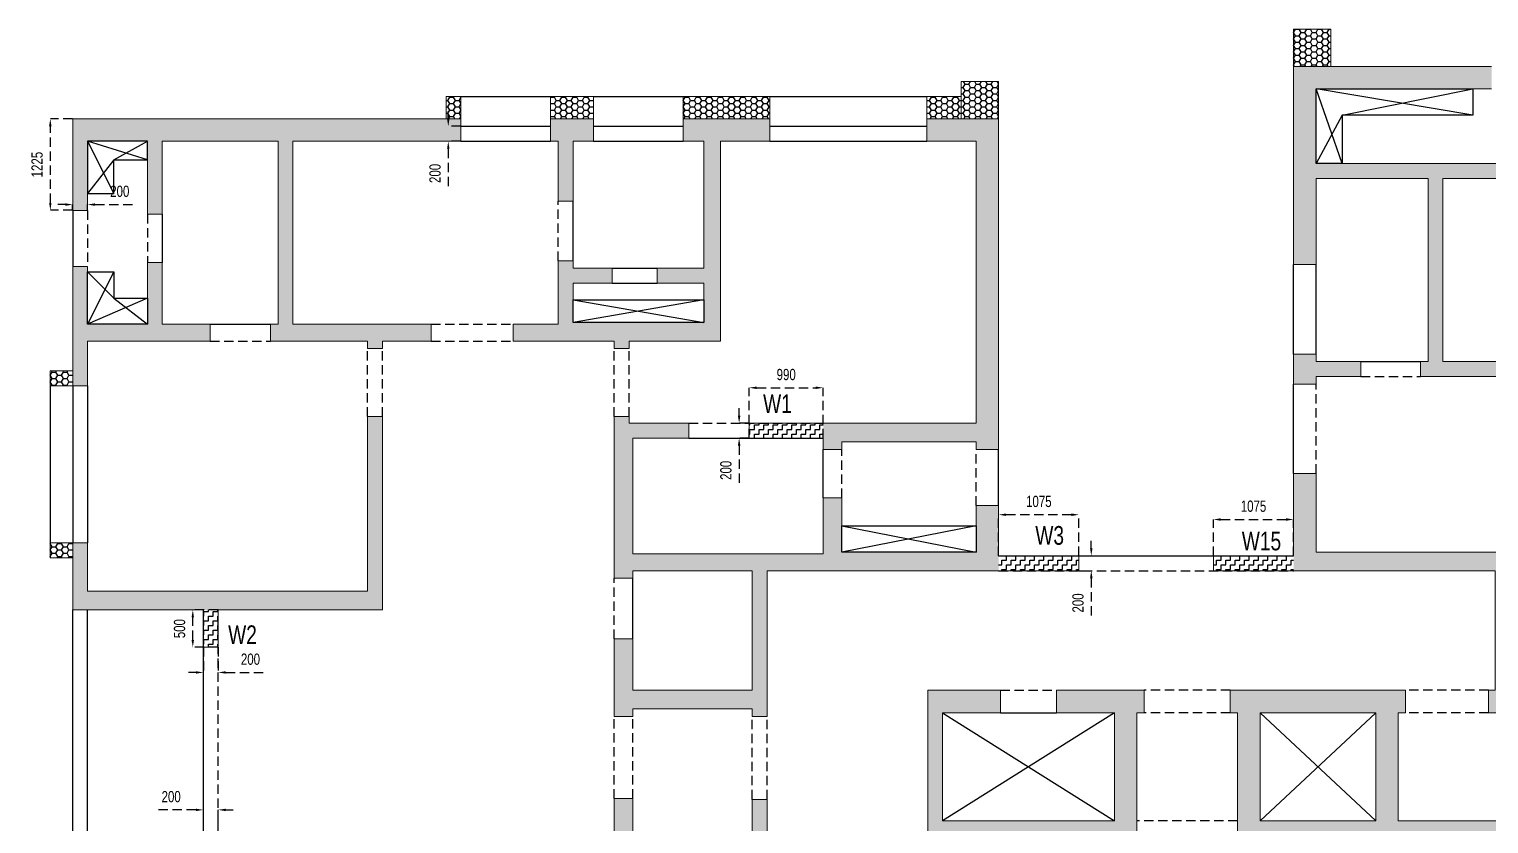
# Model space of a CAD drawing. Header units: millimetres. Extents: x 359 to 32107, y -1 to 49135.
# Drawn here: x 359 to 19905, y 38497 to 49135 of the extents above; entities that cross this region are included whole.
import ezdxf

# ---------------------------------------------------------------- set-up
doc = ezdxf.new("R2010")
doc.units = ezdxf.units.MM
doc.linetypes.add('HIDDEN', pattern=[0.375, 0.25, -0.125])
for name, color, linetype in [('S-BEAM', 4, 'HIDDEN'), ('S-BEAM 1', 6, 'Continuous'), ('S-CUTOUT', 25, 'Continuous'), ('S-WALL HATCH', 251, 'Continuous')]:
    doc.layers.add(name, color=color, linetype=linetype)
doc.layers.add("S-BEAM NO'S", color=2, linetype='Continuous', lineweight=20)
doc.layers.add('S-WALL', color=100, linetype='Continuous', lineweight=20)
doc.styles.add('SOBHA', font='swisscl.ttf')
doc.dimstyles.new('S-100-2', dxfattribs={"dimscale": 100, "dimtxt": 1.5, "dimasz": 1, "dimexe": 0, "dimexo": 0, "dimgap": 1, "dimtad": 1, "dimdec": 0, "dimzin": 0, "dimdsep": 46, "dimtxsty": 'SOBHA', "dimcen": 0.0895, "dimclrd": 8, "dimclre": 8, "dimclrt": 2, "dimadec": 0, "dimazin": 0, "dimtfac": 1, "dimtdec": 0, "dimtofl": 0, "dimtmove": 0, "dimatfit": 3, "dimfxl": 0.18, "dimtolj": 1, "dimtzin": 0, "dimlwd": -1, "dimlwe": -1, "dimarcsym": 1})
pattern_1 = [(0, (-407991.865, 279275.18), (62.5, 62.5), [62.5, -62.5]), (90, (-407929.365, 279275.18), (-62.5, 62.5), [62.5, -62.5])]
pattern_2 = [(0, (19416.07, 12934.81), (75, 43.30127), [50, -100]), (120, (19416.07, 12934.81), (-75, 43.30127), [50, -100]), (60, (19416.07, 12934.81), (2e-14, 86.60254), [-100, 50])]

# ---------------------------------------------------------------- blocks, each defined once
blk = doc.blocks.new('*D152')
at = {"layer": 'Defpoints', "color": 0, "linetype": 'Continuous', "ltscale": 500, "transparency": 16777216}
for p in [(6141, 47835), (5971, 47635), (6141, 47635)]:
    blk.add_point(p, dxfattribs=at)
at = {"layer": 'S-BEAM', "color": 8, "ltscale": 500, "transparency": 16777216}
for p, q in [((5971, 47935), (5971, 48035)), ((6141, 47835), (5971, 47835)), ((6141, 47635), (5971, 47635)), ((5971, 47535), (5971, 46973))]:
    blk.add_line(p, q, dxfattribs=at)
at = {"layer": 'S-BEAM', "color": 8, "linetype": 'Continuous', "ltscale": 500, "transparency": 16777216}
for points in [[(5954, 47935), (5987, 47935), (5971, 47835)], [(5954, 47535), (5987, 47535), (5971, 47635)]]:
    blk.add_solid(points, dxfattribs=at)
at = {"layer": 'S-BEAM', "color": 2, "linetype": 'Continuous', "ltscale": 500, "transparency": 16777216, "insert": (5794, 47204), "char_height": 150, "attachment_point": 5, "rotation": 90, "style": 'SOBHA'}
blk.add_mtext('\\A1;200', dxfattribs=at)
blk = doc.blocks.new('*D153')
at = {"layer": 'Defpoints', "color": 0, "linetype": 'Continuous', "ltscale": 500, "transparency": 16777216}
for p in [(642, 47935), (941, 47935), (941, 46710)]:
    blk.add_point(p, dxfattribs=at)
at = {"layer": 'S-BEAM', "color": 8, "ltscale": 500, "transparency": 16777216}
for p, q in [((941, 47935), (642, 47935)), ((642, 46810), (642, 47835)), ((941, 46710), (642, 46710))]:
    blk.add_line(p, q, dxfattribs=at)
at = {"layer": 'S-BEAM', "color": 8, "linetype": 'Continuous', "ltscale": 500, "transparency": 16777216}
for points in [[(625, 47835), (658, 47835), (642, 47935)], [(625, 46810), (658, 46810), (642, 46710)]]:
    blk.add_solid(points, dxfattribs=at)
at = {"layer": 'S-BEAM', "color": 2, "linetype": 'Continuous', "ltscale": 500, "transparency": 16777216, "insert": (465, 47322), "char_height": 150, "attachment_point": 5, "rotation": 90, "style": 'SOBHA'}
blk.add_mtext('\\A1;1225', dxfattribs=at)
blk = doc.blocks.new('*D154')
at = {"layer": 'Defpoints', "color": 0, "linetype": 'Continuous', "ltscale": 500, "transparency": 16777216}
for p in [(1141, 46787), (941, 46710), (1141, 46710)]:
    blk.add_point(p, dxfattribs=at)
at = {"layer": 'S-BEAM', "color": 8, "ltscale": 500, "transparency": 16777216}
for p, q in [((841, 46787), (741, 46787)), ((941, 46710), (941, 46787)), ((1141, 46710), (1141, 46787)), ((1241, 46787), (1803, 46787))]:
    blk.add_line(p, q, dxfattribs=at)
at = {"layer": 'S-BEAM', "color": 8, "linetype": 'Continuous', "ltscale": 500, "transparency": 16777216}
for points in [[(841, 46804), (841, 46770), (941, 46787)], [(1241, 46804), (1241, 46770), (1141, 46787)]]:
    blk.add_solid(points, dxfattribs=at)
at = {"layer": 'S-BEAM', "color": 2, "linetype": 'Continuous', "ltscale": 500, "transparency": 16777216, "insert": (1572, 46964), "char_height": 150, "attachment_point": 5, "style": 'SOBHA'}
blk.add_mtext('\\A1;200', dxfattribs=at)
blk = doc.blocks.new('*D157')
at = {"layer": 'Defpoints', "color": 0, "linetype": 'Continuous', "ltscale": 500, "transparency": 16777216}
for p in [(10001, 43860), (9866, 43660), (10001, 43660)]:
    blk.add_point(p, dxfattribs=at)
at = {"layer": 'S-BEAM', "color": 8, "ltscale": 500, "transparency": 16777216}
for p, q in [((9866, 43960), (9866, 44060)), ((10001, 43860), (9866, 43860)), ((10001, 43660), (9866, 43660)), ((9866, 43560), (9866, 42998))]:
    blk.add_line(p, q, dxfattribs=at)
at = {"layer": 'S-BEAM', "color": 8, "linetype": 'Continuous', "ltscale": 500, "transparency": 16777216}
for points in [[(9849, 43960), (9882, 43960), (9866, 43860)], [(9849, 43560), (9882, 43560), (9866, 43660)]]:
    blk.add_solid(points, dxfattribs=at)
at = {"layer": 'S-BEAM', "color": 2, "linetype": 'Continuous', "ltscale": 500, "transparency": 16777216, "insert": (9689, 43229), "char_height": 150, "attachment_point": 5, "rotation": 90, "style": 'SOBHA'}
blk.add_mtext('\\A1;200', dxfattribs=at)
blk = doc.blocks.new('*D158')
at = {"layer": 'Defpoints', "color": 0, "linetype": 'Continuous', "ltscale": 500, "transparency": 16777216}
for p in [(10991, 44335), (10001, 43660), (10991, 43660)]:
    blk.add_point(p, dxfattribs=at)
at = {"layer": 'S-BEAM', "color": 8, "ltscale": 500, "transparency": 16777216}
for p, q in [((10001, 43660), (10001, 44335)), ((10101, 44335), (10891, 44335)), ((10991, 43660), (10991, 44335))]:
    blk.add_line(p, q, dxfattribs=at)
at = {"layer": 'S-BEAM', "color": 8, "linetype": 'Continuous', "ltscale": 500, "transparency": 16777216}
for points in [[(10101, 44351), (10101, 44318), (10001, 44335)], [(10891, 44351), (10891, 44318), (10991, 44335)]]:
    blk.add_solid(points, dxfattribs=at)
at = {"layer": 'S-BEAM', "color": 2, "linetype": 'Continuous', "ltscale": 500, "transparency": 16777216, "insert": (10496, 44511), "char_height": 150, "attachment_point": 5, "style": 'SOBHA'}
blk.add_mtext('\\A1;990', dxfattribs=at)
blk = doc.blocks.new('*D160')
at = {"layer": 'Defpoints', "color": 0, "linetype": 'Continuous', "ltscale": 500, "transparency": 16777216}
for p in [(2691, 38684), (2691, 38460), (2891, 38460)]:
    blk.add_point(p, dxfattribs=at)
at = {"layer": 'S-BEAM', "color": 8, "ltscale": 500, "transparency": 16777216}
for p, q in [((2591, 38684), (2029, 38684)), ((2691, 38460), (2691, 38684)), ((2891, 38460), (2891, 38684)), ((2991, 38684), (3091, 38684))]:
    blk.add_line(p, q, dxfattribs=at)
at = {"layer": 'S-BEAM', "color": 8, "linetype": 'Continuous', "ltscale": 500, "transparency": 16777216}
for points in [[(2591, 38700), (2591, 38667), (2691, 38684)], [(2991, 38700), (2991, 38667), (2891, 38684)]]:
    blk.add_solid(points, dxfattribs=at)
at = {"layer": 'S-BEAM', "color": 2, "linetype": 'Continuous', "ltscale": 500, "transparency": 16777216, "insert": (2260, 38860), "char_height": 150, "attachment_point": 5, "style": 'SOBHA'}
blk.add_mtext('\\A1;200', dxfattribs=at)
blk = doc.blocks.new('*D161')
at = {"layer": 'Defpoints', "color": 0, "linetype": 'Continuous', "ltscale": 500, "transparency": 16777216}
for p in [(2550, 41360), (2891, 41360), (2891, 40860)]:
    blk.add_point(p, dxfattribs=at)
at = {"layer": 'S-BEAM', "color": 8, "ltscale": 500, "transparency": 16777216}
for p, q in [((2891, 41360), (2550, 41360)), ((2550, 40960), (2550, 41260)), ((2891, 40860), (2550, 40860))]:
    blk.add_line(p, q, dxfattribs=at)
at = {"layer": 'S-BEAM', "color": 8, "linetype": 'Continuous', "ltscale": 500, "transparency": 16777216}
for points in [[(2533, 41260), (2566, 41260), (2550, 41360)], [(2533, 40960), (2566, 40960), (2550, 40860)]]:
    blk.add_solid(points, dxfattribs=at)
at = {"layer": 'S-BEAM', "color": 2, "linetype": 'Continuous', "ltscale": 500, "transparency": 16777216, "insert": (2373, 41110), "char_height": 150, "attachment_point": 5, "rotation": 90, "style": 'SOBHA'}
blk.add_mtext('\\A1;500', dxfattribs=at)
blk = doc.blocks.new('*D162')
at = {"layer": 'Defpoints', "color": 0, "linetype": 'Continuous', "ltscale": 500, "transparency": 16777216}
for p in [(2691, 40860), (2891, 40860), (2891, 40524)]:
    blk.add_point(p, dxfattribs=at)
at = {"layer": 'S-BEAM', "color": 8, "ltscale": 500, "transparency": 16777216}
for p, q in [((2691, 40860), (2691, 40524)), ((2891, 40860), (2891, 40524)), ((2591, 40524), (2491, 40524)), ((2991, 40524), (3553, 40524))]:
    blk.add_line(p, q, dxfattribs=at)
at = {"layer": 'S-BEAM', "color": 8, "linetype": 'Continuous', "ltscale": 500, "transparency": 16777216}
for points in [[(2591, 40540), (2591, 40507), (2691, 40524)], [(2991, 40540), (2991, 40507), (2891, 40524)]]:
    blk.add_solid(points, dxfattribs=at)
at = {"layer": 'S-BEAM', "color": 2, "linetype": 'Continuous', "ltscale": 500, "transparency": 16777216, "insert": (3322, 40700), "char_height": 150, "attachment_point": 5, "style": 'SOBHA'}
blk.add_mtext('\\A1;200', dxfattribs=at)
blk = doc.blocks.new('*D163')
at = {"layer": 'Defpoints', "color": 0, "linetype": 'Continuous', "ltscale": 500, "transparency": 16777216}
for p in [(14416, 42085), (14416, 41885), (14581, 41885)]:
    blk.add_point(p, dxfattribs=at)
at = {"layer": 'S-BEAM', "color": 8, "ltscale": 500, "transparency": 16777216}
for p, q in [((14581, 42185), (14581, 42285)), ((14416, 42085), (14581, 42085)), ((14416, 41885), (14581, 41885)), ((14581, 41785), (14581, 41223))]:
    blk.add_line(p, q, dxfattribs=at)
at = {"layer": 'S-BEAM', "color": 8, "linetype": 'Continuous', "ltscale": 500, "transparency": 16777216}
for points in [[(14565, 42185), (14598, 42185), (14581, 42085)], [(14565, 41785), (14598, 41785), (14581, 41885)]]:
    blk.add_solid(points, dxfattribs=at)
at = {"layer": 'S-BEAM', "color": 2, "linetype": 'Continuous', "ltscale": 500, "transparency": 16777216, "insert": (14404, 41454), "char_height": 150, "attachment_point": 5, "rotation": 90, "style": 'SOBHA'}
blk.add_mtext('\\A1;200', dxfattribs=at)
blk = doc.blocks.new('*D164')
at = {"layer": 'Defpoints', "color": 0, "linetype": 'Continuous', "ltscale": 500, "transparency": 16777216}
for p in [(13341, 42635), (13341, 42085), (14416, 42085)]:
    blk.add_point(p, dxfattribs=at)
at = {"layer": 'S-BEAM', "color": 8, "ltscale": 500, "transparency": 16777216}
for p, q in [((13341, 42085), (13341, 42635)), ((14316, 42635), (13441, 42635)), ((14416, 42085), (14416, 42635))]:
    blk.add_line(p, q, dxfattribs=at)
at = {"layer": 'S-BEAM', "color": 8, "linetype": 'Continuous', "ltscale": 500, "transparency": 16777216}
for points in [[(13441, 42652), (13441, 42618), (13341, 42635)], [(14316, 42652), (14316, 42618), (14416, 42635)]]:
    blk.add_solid(points, dxfattribs=at)
at = {"layer": 'S-BEAM', "color": 2, "linetype": 'Continuous', "ltscale": 500, "transparency": 16777216, "insert": (13879, 42812), "char_height": 150, "attachment_point": 5, "rotation": 360, "style": 'SOBHA'}
blk.add_mtext('\\A1;1075', dxfattribs=at)
blk = doc.blocks.new('*D165')
at = {"layer": 'Defpoints', "color": 0, "linetype": 'Continuous', "ltscale": 500, "transparency": 16777216}
for p in [(17291, 42571), (16216, 42085), (17291, 42085)]:
    blk.add_point(p, dxfattribs=at)
at = {"layer": 'S-BEAM', "color": 8, "ltscale": 500, "transparency": 16777216}
for p, q in [((16216, 42085), (16216, 42571)), ((16316, 42571), (17191, 42571)), ((17291, 42085), (17291, 42571))]:
    blk.add_line(p, q, dxfattribs=at)
at = {"layer": 'S-BEAM', "color": 8, "linetype": 'Continuous', "ltscale": 500, "transparency": 16777216}
for points in [[(16316, 42588), (16316, 42554), (16216, 42571)], [(17191, 42588), (17191, 42554), (17291, 42571)]]:
    blk.add_solid(points, dxfattribs=at)
at = {"layer": 'S-BEAM', "color": 2, "linetype": 'Continuous', "ltscale": 500, "transparency": 16777216, "insert": (16754, 42748), "char_height": 150, "attachment_point": 5, "style": 'SOBHA'}
blk.add_mtext('\\A1;1075', dxfattribs=at)

msp = doc.modelspace()

# ---------------------------------------------------------------- hatches: boundary and pattern name
at = {"layer": 'S-WALL HATCH', "linetype": 'Continuous', "ltscale": 500, "transparency": 33554687}
h = msp.add_hatch(dxfattribs=at)
h.set_pattern_fill('HONEY', color=25, scale=400)
h.set_pattern_definition([(0, (-1190978.006, 205150.47), (75, 43.3012702), [50, -100]), (120, (-1190978.006, 205150.47), (-75, 43.3012702), [50, -100]), (60, (-1190978.006, 205150.47), (2e-14, 86.6025404), [-100, 50])])
h.paths.add_polyline_path([(9341.1, 13234.8), (8841.1, 13234.8), (8841.1, 12734.8), (9341.1, 12734.8)])
h.paths.add_polyline_path([(941.1, 18034.8), (641.1, 18034.8), (641.1, 17834.8), (941.1, 17834.8)])
h.paths.add_polyline_path([(941.1, 20334.8), (641.1, 20334.8), (641.1, 20134.8), (941.1, 20134.8)])
h.paths.add_polyline_path([(27325.7, 436.6), (30571.3, 436.6), (30571.3, 832), (27325.7, 832)], flags=9)
h.paths.add_polyline_path([(20188.7, 11940.5), (20573.7, 11940.5), (20573.7, 12661.3), (20188.7, 12661.3)], flags=9)
h.paths.add_polyline_path([(20188.7, 13772.1), (20573.7, 13772.1), (20573.7, 14492.9), (20188.7, 14492.9)], flags=9)
h.paths.add_polyline_path([(13695.5, 29736.7), (13695.5, 31297), (13168.3, 31297), (13168.3, 29736.7)], flags=9)
h.paths.add_polyline_path([(886.1, 39002.6), (886.1, 40562.9), (358.9, 40562.9), (358.9, 39002.6)], flags=9)
h.paths.add_polyline_path([(886.1, 34827.6), (886.1, 36387.9), (358.9, 36387.9), (358.9, 34827.6)], flags=9)
h.paths.add_polyline_path([(886.1, 23852.6), (886.1, 25412.9), (358.9, 25412.9), (358.9, 23852.6)], flags=9)
h.paths.add_polyline_path([(886.1, 14252.6), (886.1, 15812.9), (358.9, 15812.9), (358.9, 14252.6)], flags=9)
h.paths.add_polyline_path([(12228.6, 12581.4), (13788.9, 12581.4), (13788.9, 13108.6), (12228.6, 13108.6)], flags=9)
h.paths.add_polyline_path([(29200.6, 20840.4), (29200.6, 22400.7), (28673.4, 22400.7), (28673.4, 20840.4)], flags=9)
h.paths.add_polyline_path([(25231.7, 30259.1), (25231.7, 31819.4), (24704.5, 31819.4), (24704.5, 30259.1)], flags=9)
h.paths.add_polyline_path([(29099.6, 38528.6), (29099.6, 40088.9), (28572.4, 40088.9), (28572.4, 38528.6)], flags=9)
h.paths.add_polyline_path([(8025.7, 33291.9), (9585.9, 33291.9), (9585.9, 33819.1), (8025.7, 33819.1)], flags=9)
h.paths.add_polyline_path([(19612, 48577.7), (21172.3, 48577.7), (21172.3, 49104.9), (19612, 49104.9)], flags=9)
h.paths.add_polyline_path([(29108.1, 41229.6), (29108.1, 42789.9), (28580.9, 42789.9), (28580.9, 41229.6)], flags=9)
h.paths.add_polyline_path([(29108.1, 32418.1), (29108.1, 33978.4), (28580.9, 33978.4), (28580.9, 32418.1)], flags=9)
h.paths.add_polyline_path([(23322, 12711.2), (24882.3, 12711.2), (24882.3, 13238.4), (23322, 13238.4)], flags=9)
h.paths.add_polyline_path([(16246.5, 12711.2), (17806.8, 12711.2), (17806.8, 13238.4), (16246.5, 13238.4)], flags=9)
h.paths.add_polyline_path([(6261.9, 12711.2), (7822.2, 12711.2), (7822.2, 13238.4), (6261.9, 13238.4)], flags=9)
h.paths.add_polyline_path([(932, 20914.9), (932, 22475.2), (404.8, 22475.2), (404.8, 20914.9)], flags=9)
h.paths.add_polyline_path([(991.3, 45690.5), (991.3, 47250.8), (464.1, 47250.8), (464.1, 45690.5)], flags=9)
h.paths.add_polyline_path([(12388, 31954.2), (12388, 33514.5), (11860.8, 33514.5), (11860.8, 31954.2)], flags=9)
h.paths.add_polyline_path([(12309, 34254.6), (12309, 35814.9), (11781.8, 35814.9), (11781.8, 34254.6)], flags=9)
h.paths.add_polyline_path([(12309, 36554.6), (12309, 38114.9), (11781.8, 38114.9), (11781.8, 36554.6)], flags=9)
h.paths.add_polyline_path([(8159.3, 23739.1), (8159.3, 25299.3), (7632.1, 25299.3), (7632.1, 23739.1)], flags=9)
h.paths.add_polyline_path([(8943.8, 19074.2), (8943.8, 20634.5), (8416.6, 20634.5), (8416.6, 19074.2)], flags=9)
h.paths.add_polyline_path([(14733.3, 19766.2), (14733.3, 21326.4), (14206.1, 21326.4), (14206.1, 19766.2)], flags=9)
h.paths.add_polyline_path([(20591.1, 19365.3), (22151.4, 19365.3), (22151.4, 19892.5), (20591.1, 19892.5)], flags=9)
h.paths.add_polyline_path([(18754.4, 19365.3), (20314.7, 19365.3), (20314.7, 19892.5), (18754.4, 19892.5)], flags=9)
h.paths.add_polyline_path([(21661.9, 38556.9), (21661.9, 40117.2), (21134.7, 40117.2), (21134.7, 38556.9)], flags=9)
h.paths.add_polyline_path([(20915.2, 42468), (20915.2, 44028.3), (20388, 44028.3), (20388, 42468)], flags=9)
h.paths.add_polyline_path([(24577.5, 44944.9), (26137.8, 44944.9), (26137.8, 45472.1), (24577.5, 45472.1)], flags=9)
h.paths.add_polyline_path([(8215.2, 38543), (8215.2, 40103.3), (7688, 40103.3), (7688, 38543)], flags=9)
h.paths.add_polyline_path([(5441.6, 45144.9), (7001.9, 45144.9), (7001.9, 45672.1), (5441.6, 45672.1)], flags=9)
h.paths.add_polyline_path([(5580.6, 23281.6), (6671.6, 23281.6), (6671.6, 23808.8), (5580.6, 23808.8)], flags=9)
h.paths.add_polyline_path([(19970.5, 21586.1), (21061.4, 21586.1), (21061.4, 22113.3), (19970.5, 22113.3)], flags=9)
h.paths.add_polyline_path([(20253.5, 31643), (21344.4, 31643), (21344.4, 32170.2), (20253.5, 32170.2)], flags=9)
h.paths.add_polyline_path([(22580, 39741.7), (23670.9, 39741.7), (23670.9, 40268.9), (22580, 40268.9)], flags=9)
h.paths.add_polyline_path([(5687.8, 40466.1), (6778.7, 40466.1), (6778.7, 40993.3), (5687.8, 40993.3)], flags=9)
h.paths.add_polyline_path([(10804.9, 32346.8), (11895.8, 32346.8), (11895.8, 32874), (10804.9, 32874)], flags=9)
h.paths.add_polyline_path([(14639.2, 40869.7), (15730.2, 40869.7), (15730.2, 41396.9), (14639.2, 41396.9)], flags=9)
h.paths.add_polyline_path([(29297.3, 38933.8), (29682.3, 38933.8), (29682.3, 39654.6), (29297.3, 39654.6)], flags=9)
h.paths.add_polyline_path([(25602, 38933.8), (25987, 38933.8), (25987, 39654.6), (25602, 39654.6)], flags=9)
h.paths.add_polyline_path([(10959.4, 22665.3), (12519.7, 22665.3), (12519.7, 23192.5), (10959.4, 23192.5)], flags=9)
h.paths.add_polyline_path([(10742.6, 23048.9), (10742.6, 24609.2), (10215.4, 24609.2), (10215.4, 23048.9)], flags=9)
h.paths.add_polyline_path([(10742.6, 38607.1), (10742.6, 40167.4), (10215.4, 40167.4), (10215.4, 38607.1)], flags=9)
h.paths.add_polyline_path([(18496.6, 40244.6), (20056.9, 40244.6), (20056.9, 40771.8), (18496.6, 40771.8)], flags=9)
h.paths.add_polyline_path([(11003.9, 8463.6), (18384.3, 8463.6), (18384.3, 10678.1), (11003.9, 10678.1)], flags=9)
h.paths.add_polyline_path([(27271.4, 1731.3), (32106.7, 1731.3), (32106.7, 2165.7), (27271.4, 2165.7)], flags=9)
h.paths.add_polyline_path([(24367.1, 4117.1), (25768, 4117.1), (25768, 4513.2), (24367.1, 4513.2)], flags=9)
h.paths.add_polyline_path([(27210, 3079), (31215.1, 3079), (31215.1, 3474.3), (27210, 3474.3)], flags=9)
h.paths.add_polyline_path([(24263.1, 4985.5), (29712.1, 4985.5), (29712.1, 6373), (24263.1, 6373)], flags=9)
h.paths.add_polyline_path([(24275.6, 6406.6), (25471.1, 6406.6), (25471.1, 6794.6), (24275.6, 6794.6)], flags=9)
h.paths.add_polyline_path([(10907.4, 10653.3), (12633.5, 10653.3), (12633.5, 11180.5), (10907.4, 11180.5)], flags=9)
h.paths.add_polyline_path([(10866.2, 11030.2), (20118.4, 11030.2), (20118.4, 11883.5), (10866.2, 11883.5)], flags=9)
h = msp.add_hatch(dxfattribs=at)
h.set_pattern_fill('HONEY', color=25, scale=400)
h.set_pattern_definition(pattern_2)
h.paths.add_polyline_path([(23953.6, 48934.8), (23753.6, 48934.8), (23753.6, 48634.8), (23953.6, 48634.8)])
h.paths.add_polyline_path([(21653.6, 48934.8), (21453.6, 48934.8), (21453.6, 48634.8), (21653.6, 48634.8)])
h.paths.add_polyline_path([(27325.7, 436.6), (30571.3, 436.6), (30571.3, 832), (27325.7, 832)], flags=9)
h.paths.add_polyline_path([(20188.7, 11940.5), (20573.7, 11940.5), (20573.7, 12661.3), (20188.7, 12661.3)], flags=9)
h.paths.add_polyline_path([(20188.7, 13772.1), (20573.7, 13772.1), (20573.7, 14492.9), (20188.7, 14492.9)], flags=9)
h.paths.add_polyline_path([(13695.5, 29736.7), (13695.5, 31297), (13168.3, 31297), (13168.3, 29736.7)], flags=9)
h.paths.add_polyline_path([(886.1, 39002.6), (886.1, 40562.9), (358.9, 40562.9), (358.9, 39002.6)], flags=9)
h.paths.add_polyline_path([(886.1, 34827.6), (886.1, 36387.9), (358.9, 36387.9), (358.9, 34827.6)], flags=9)
h.paths.add_polyline_path([(886.1, 23852.6), (886.1, 25412.9), (358.9, 25412.9), (358.9, 23852.6)], flags=9)
h.paths.add_polyline_path([(886.1, 14252.6), (886.1, 15812.9), (358.9, 15812.9), (358.9, 14252.6)], flags=9)
h.paths.add_polyline_path([(12228.6, 12581.4), (13788.9, 12581.4), (13788.9, 13108.6), (12228.6, 13108.6)], flags=9)
h.paths.add_polyline_path([(29200.6, 20840.4), (29200.6, 22400.7), (28673.4, 22400.7), (28673.4, 20840.4)], flags=9)
h.paths.add_polyline_path([(25231.7, 30259.1), (25231.7, 31819.4), (24704.5, 31819.4), (24704.5, 30259.1)], flags=9)
h.paths.add_polyline_path([(29099.6, 38528.6), (29099.6, 40088.9), (28572.4, 40088.9), (28572.4, 38528.6)], flags=9)
h.paths.add_polyline_path([(8025.7, 33291.9), (9585.9, 33291.9), (9585.9, 33819.1), (8025.7, 33819.1)], flags=9)
h.paths.add_polyline_path([(19612, 48577.7), (21172.3, 48577.7), (21172.3, 49104.9), (19612, 49104.9)], flags=9)
h.paths.add_polyline_path([(29108.1, 41229.6), (29108.1, 42789.9), (28580.9, 42789.9), (28580.9, 41229.6)], flags=9)
h.paths.add_polyline_path([(29108.1, 32418.1), (29108.1, 33978.4), (28580.9, 33978.4), (28580.9, 32418.1)], flags=9)
h.paths.add_polyline_path([(23322, 12711.2), (24882.3, 12711.2), (24882.3, 13238.4), (23322, 13238.4)], flags=9)
h.paths.add_polyline_path([(16246.5, 12711.2), (17806.8, 12711.2), (17806.8, 13238.4), (16246.5, 13238.4)], flags=9)
h.paths.add_polyline_path([(6261.9, 12711.2), (7822.2, 12711.2), (7822.2, 13238.4), (6261.9, 13238.4)], flags=9)
h.paths.add_polyline_path([(932, 20914.9), (932, 22475.2), (404.8, 22475.2), (404.8, 20914.9)], flags=9)
h.paths.add_polyline_path([(991.3, 45690.5), (991.3, 47250.8), (464.1, 47250.8), (464.1, 45690.5)], flags=9)
h.paths.add_polyline_path([(12388, 31954.2), (12388, 33514.5), (11860.8, 33514.5), (11860.8, 31954.2)], flags=9)
h.paths.add_polyline_path([(12309, 34254.6), (12309, 35814.9), (11781.8, 35814.9), (11781.8, 34254.6)], flags=9)
h.paths.add_polyline_path([(12309, 36554.6), (12309, 38114.9), (11781.8, 38114.9), (11781.8, 36554.6)], flags=9)
h.paths.add_polyline_path([(8159.3, 23739.1), (8159.3, 25299.3), (7632.1, 25299.3), (7632.1, 23739.1)], flags=9)
h.paths.add_polyline_path([(8943.8, 19074.2), (8943.8, 20634.5), (8416.6, 20634.5), (8416.6, 19074.2)], flags=9)
h.paths.add_polyline_path([(14733.3, 19766.2), (14733.3, 21326.4), (14206.1, 21326.4), (14206.1, 19766.2)], flags=9)
h.paths.add_polyline_path([(20591.1, 19365.3), (22151.4, 19365.3), (22151.4, 19892.5), (20591.1, 19892.5)], flags=9)
h.paths.add_polyline_path([(18754.4, 19365.3), (20314.7, 19365.3), (20314.7, 19892.5), (18754.4, 19892.5)], flags=9)
h.paths.add_polyline_path([(21661.9, 38556.9), (21661.9, 40117.2), (21134.7, 40117.2), (21134.7, 38556.9)], flags=9)
h.paths.add_polyline_path([(20915.2, 42468), (20915.2, 44028.3), (20388, 44028.3), (20388, 42468)], flags=9)
h.paths.add_polyline_path([(24577.5, 44944.9), (26137.8, 44944.9), (26137.8, 45472.1), (24577.5, 45472.1)], flags=9)
h.paths.add_polyline_path([(8215.2, 38543), (8215.2, 40103.3), (7688, 40103.3), (7688, 38543)], flags=9)
h.paths.add_polyline_path([(5441.6, 45144.9), (7001.9, 45144.9), (7001.9, 45672.1), (5441.6, 45672.1)], flags=9)
h.paths.add_polyline_path([(5580.6, 23281.6), (6671.6, 23281.6), (6671.6, 23808.8), (5580.6, 23808.8)], flags=9)
h.paths.add_polyline_path([(19970.5, 21586.1), (21061.4, 21586.1), (21061.4, 22113.3), (19970.5, 22113.3)], flags=9)
h.paths.add_polyline_path([(20253.5, 31643), (21344.4, 31643), (21344.4, 32170.2), (20253.5, 32170.2)], flags=9)
h.paths.add_polyline_path([(22580, 39741.7), (23670.9, 39741.7), (23670.9, 40268.9), (22580, 40268.9)], flags=9)
h.paths.add_polyline_path([(5687.8, 40466.1), (6778.7, 40466.1), (6778.7, 40993.3), (5687.8, 40993.3)], flags=9)
h.paths.add_polyline_path([(10804.9, 32346.8), (11895.8, 32346.8), (11895.8, 32874), (10804.9, 32874)], flags=9)
h.paths.add_polyline_path([(14639.2, 40869.7), (15730.2, 40869.7), (15730.2, 41396.9), (14639.2, 41396.9)], flags=9)
h.paths.add_polyline_path([(29297.3, 38933.8), (29682.3, 38933.8), (29682.3, 39654.6), (29297.3, 39654.6)], flags=9)
h.paths.add_polyline_path([(25602, 38933.8), (25987, 38933.8), (25987, 39654.6), (25602, 39654.6)], flags=9)
h.paths.add_polyline_path([(10959.4, 22665.3), (12519.7, 22665.3), (12519.7, 23192.5), (10959.4, 23192.5)], flags=9)
h.paths.add_polyline_path([(10742.6, 23048.9), (10742.6, 24609.2), (10215.4, 24609.2), (10215.4, 23048.9)], flags=9)
h.paths.add_polyline_path([(10742.6, 38607.1), (10742.6, 40167.4), (10215.4, 40167.4), (10215.4, 38607.1)], flags=9)
h.paths.add_polyline_path([(18496.6, 40244.6), (20056.9, 40244.6), (20056.9, 40771.8), (18496.6, 40771.8)], flags=9)
h.paths.add_polyline_path([(11003.9, 8463.6), (18384.3, 8463.6), (18384.3, 10678.1), (11003.9, 10678.1)], flags=9)
h.paths.add_polyline_path([(27271.4, 1731.3), (32106.7, 1731.3), (32106.7, 2165.7), (27271.4, 2165.7)], flags=9)
h.paths.add_polyline_path([(24367.1, 4117.1), (25768, 4117.1), (25768, 4513.2), (24367.1, 4513.2)], flags=9)
h.paths.add_polyline_path([(27210, 3079), (31215.1, 3079), (31215.1, 3474.3), (27210, 3474.3)], flags=9)
h.paths.add_polyline_path([(24263.1, 4985.5), (29712.1, 4985.5), (29712.1, 6373), (24263.1, 6373)], flags=9)
h.paths.add_polyline_path([(24275.6, 6406.6), (25471.1, 6406.6), (25471.1, 6794.6), (24275.6, 6794.6)], flags=9)
h.paths.add_polyline_path([(10907.4, 10653.3), (12633.5, 10653.3), (12633.5, 11180.5), (10907.4, 11180.5)], flags=9)
h.paths.add_polyline_path([(10866.2, 11030.2), (20118.4, 11030.2), (20118.4, 11883.5), (10866.2, 11883.5)], flags=9)
h = msp.add_hatch(dxfattribs=at)
h.set_pattern_fill('HONEY', color=25, scale=400)
h.set_pattern_definition(pattern_2)
h.paths.add_polyline_path([(17791.1, 49134.8), (17291.1, 49134.8), (17291.1, 48634.8), (17791.1, 48634.8)])
at = {"layer": 'S-WALL HATCH', "ltscale": 7.5, "transparency": 33554687}
h = msp.add_hatch(color=251, dxfattribs=at)
h.dxf.hatch_style = 1
h.paths.add_polyline_path([(23381.1, 44709.8), (21016.1, 44709.8), (21016.1, 45334.8), (20791.1, 45334.8), (20791.1, 44684.8), (19291.1, 44684.8), (19291.1, 47134.8), (20041.1, 47134.8), (20041.1, 47334.8), (17591.1, 47334.8), (17591.1, 48334.8), (19941.1, 48334.8), (19941.1, 48634.8), (17291.1, 48634.8), (17291.1, 48334.8), (17291.1, 45984.8), (17591.1, 45984.8), (17591.1, 47134.8), (19091.1, 47134.8), (19091.1, 44684.8), (18991.1, 44684.8), (18991.1, 44484.8), (20791.1, 44484.8), (20891.1, 44484.8), (20891.1, 43859.8), (21091.1, 43859.8), (21091.1, 44484.8), (23381.1, 44484.8)])
at = {"layer": 'S-WALL HATCH', "linetype": 'Continuous', "ltscale": 500, "transparency": 33554687}
h = msp.add_hatch(dxfattribs=at)
h.set_pattern_fill('HONEY', color=25, scale=400)
h.set_pattern_definition(pattern_2)
h.paths.add_polyline_path([(13341.1, 48434.8), (12841.1, 48434.8), (12841.1, 47934.8), (13341.1, 47934.8)])
h.paths.add_polyline_path([(12841.1, 48234.8), (12378.6, 48234.8), (12378.6, 47934.8), (12841.1, 47934.8)])
h = msp.add_hatch(dxfattribs=at)
h.set_pattern_fill('HONEY', color=25, scale=400)
h.set_pattern_definition(pattern_2)
h.paths.add_polyline_path([(6141.1, 48234.8), (5941.1, 48234.8), (5941.1, 47934.8), (6141.1, 47934.8)])
h = msp.add_hatch(dxfattribs=at)
h.set_pattern_fill('HONEY', color=25, scale=400)
h.set_pattern_definition(pattern_2)
h.paths.add_polyline_path([(7916.1, 48234.8), (7341.1, 48234.8), (7341.1, 47934.8), (7916.1, 47934.8)])
h = msp.add_hatch(dxfattribs=at)
h.set_pattern_fill('HONEY', color=25, scale=400)
h.set_pattern_definition(pattern_2)
h.paths.add_polyline_path([(10278.6, 48234.8), (9116.1, 48234.8), (9116.1, 47934.8), (10278.6, 47934.8)])
at = {"layer": 'S-WALL HATCH', "ltscale": 7.5, "transparency": 33554687}
h = msp.add_hatch(color=251, dxfattribs=at)
h.dxf.hatch_style = 1
h.paths.add_polyline_path([(5741.1, 44959.8), (5091.1, 44959.8), (5091.1, 44859.8), (4891.1, 44859.8), (4891.1, 44959.8), (3591.1, 44959.8), (3591.1, 45184.8), (3691.1, 45184.8), (3691.1, 47634.8), (2141.1, 47634.8), (2141.1, 46659.8), (1941.1, 46659.8), (1941.1, 47634.8), (1141.1, 47634.8), (1141.1, 46709.8), (941.1, 46709.8), (941.1, 47634.8), (941.1, 47934.8), (6141.1, 47934.8), (6141.1, 47634.8), (3891.1, 47634.8), (3891.1, 45184.8), (5741.1, 45184.8)])
h = msp.add_hatch(color=251, dxfattribs=at)
h.dxf.hatch_style = 1
h.paths.add_polyline_path([(9616.1, 44959.8), (8391.1, 44959.8), (8391.1, 44859.8), (8191.1, 44859.8), (8191.1, 44959.8), (6841.1, 44959.8), (6841.1, 45184.8), (7441.1, 45184.8), (7441.1, 46034.8), (7641.1, 46034.8), (7641.1, 45934.8), (8166.1, 45934.8), (8166.1, 45734.8), (7641.1, 45734.8), (7641.1, 45209.8), (9391.1, 45209.8), (9391.1, 45734.8), (8766.1, 45734.8), (8766.1, 45934.8), (9391.1, 45934.8), (9391.1, 47634.8), (9116.1, 47634.8), (9116.1, 47934.8), (10278.6, 47934.8), (10278.6, 47634.8), (9616.1, 47634.8)])
h = msp.add_hatch(color=251, dxfattribs=at)
h.dxf.hatch_style = 1
h.paths.add_polyline_path([(7641.1, 46834.8), (7441.1, 46834.8), (7441.1, 47634.8), (7341.1, 47634.8), (7341.1, 47934.8), (7916.1, 47934.8), (7916.1, 47634.8), (7641.1, 47634.8)])
h = msp.add_hatch(color=251, dxfattribs=at)
h.dxf.hatch_style = 1
h.paths.add_polyline_path([(13341.1, 47934.8), (12378.6, 47934.8), (12378.6, 47634.8), (13041.1, 47634.8), (13041.1, 43859.8), (10991.1, 43859.8), (10991.1, 43659.8), (10991.1, 43509.8), (11241.1, 43509.8), (11241.1, 43609.8), (13041.1, 43609.8), (13041.1, 43509.8), (13341.1, 43509.8)])
h = msp.add_hatch(color=251, dxfattribs=at)
h.dxf.hatch_style = 1
h.paths.add_polyline_path([(2781.1, 44959.8), (1141.1, 44959.8), (1141.1, 44359.8), (941.1, 44359.8), (941.1, 45959.8), (1141.1, 45959.8), (1141.1, 45184.8), (1941.1, 45184.8), (1941.1, 46009.8), (2141.1, 46009.8), (2141.1, 45184.8), (2781.1, 45184.8)])
h = msp.add_hatch(color=251, dxfattribs=at)
h.dxf.hatch_style = 1
h.paths.add_polyline_path([(18191.1, 44684.8), (17591.1, 44684.8), (17591.1, 44784.8), (17291.1, 44784.8), (17291.1, 44384.8), (17591.1, 44384.8), (17591.1, 44484.8), (18191.1, 44484.8)])
at = {"layer": 'S-WALL HATCH', "linetype": 'Continuous', "ltscale": 500, "transparency": 33554687}
h = msp.add_hatch(dxfattribs=at)
h.set_pattern_fill('HONEY', color=25, scale=400)
h.set_pattern_definition(pattern_2)
h.paths.add_polyline_path([(941.1, 42259.8), (641.1, 42259.8), (641.1, 42059.8), (941.1, 42059.8)])
h.paths.add_polyline_path([(941.1, 44559.8), (641.1, 44559.8), (641.1, 44359.8), (941.1, 44359.8)])
at = {"layer": 'S-WALL HATCH', "ltscale": 7.5, "transparency": 33554687}
h = msp.add_hatch(color=251, dxfattribs=at)
h.dxf.hatch_style = 1
h.paths.add_polyline_path([(5091.1, 41609.8), (5091.1, 43949.8), (4891.1, 43949.8), (4891.1, 41609.8), (1141.1, 41609.8), (1141.1, 42259.8), (941.1, 42259.8), (941.1, 41609.8), (941.1, 41609.8), (941.1, 41359.8), (2691.1, 41359.8), (2891.1, 41359.8), (5091.1, 41359.8)])
h = msp.add_hatch(color=251, dxfattribs=at)
h.dxf.hatch_style = 1
h.paths.add_polyline_path([(13341.1, 42084.8), (13341.1, 42759.8), (13041.1, 42759.8), (13041.1, 42134.8), (11241.1, 42134.8), (11241.1, 42859.8), (10991.1, 42859.8), (10991.1, 42109.8), (8441.1, 42109.8), (8441.1, 43659.8), (9191.1, 43659.8), (9191.1, 43859.8), (8441.1, 43859.8), (8391.1, 43859.8), (8391.1, 43949.8), (8191.1, 43949.8), (8191.1, 43859.8), (8191.1, 41784.8), (8441.1, 41784.8), (8441.1, 41884.8), (10041.1, 41884.8), (10041.1, 40284.8), (8441.1, 40284.8), (8441.1, 40974.8), (8191.1, 40974.8), (8191.1, 39934.8), (8441.1, 39934.8), (8441.1, 40034.8), (10041.1, 40034.8), (10041.1, 39934.8), (10241.1, 39934.8), (10241.1, 40034.8), (10241.1, 40284.8), (10241.1, 41884.8), (13341.1, 41884.8)])
h = msp.add_hatch(dxfattribs=at)
h.set_pattern_fill('ZIGZAG', color=251, scale=500)
h.set_pattern_definition(pattern_1)
h.paths.add_polyline_path([(10991.1, 43659.8), (10001.1, 43659.8), (10001.1, 43859.8), (10991.1, 43859.8)])
h = msp.add_hatch(color=251, dxfattribs=at)
h.dxf.hatch_style = 1
h.paths.add_polyline_path([(21091.1, 42134.8), (21091.1, 42759.8), (20891.1, 42759.8), (20891.1, 42134.8), (17591.1, 42134.8), (17591.1, 43184.8), (17291.1, 43184.8), (17291.1, 42084.8), (17291.1, 41884.8), (19991.1, 41884.8), (19991.1, 40284.8), (19901.1, 40284.8), (19901.1, 39984.8), (21091.1, 39984.8), (21091.1, 40284.8), (20191.1, 40284.8), (20191.1, 41884.8), (21091.1, 41884.8)])
h = msp.add_hatch(dxfattribs=at)
h.set_pattern_fill('ZIGZAG', color=251, scale=500)
h.set_pattern_definition(pattern_1)
h.paths.add_polyline_path([(14416.1, 42084.8), (13341.1, 42084.8), (13341.1, 41884.8), (14416.1, 41884.8)])
h = msp.add_hatch(dxfattribs=at)
h.set_pattern_fill('ZIGZAG', color=251, scale=500)
h.set_pattern_definition(pattern_1)
h.paths.add_polyline_path([(17291.1, 42084.8), (16216.1, 42084.6), (16216.1, 41884.8), (17291.1, 41884.8)])
h = msp.add_hatch(dxfattribs=at)
h.set_pattern_fill('ZIGZAG', color=251, scale=500)
h.set_pattern_definition(pattern_1)
h.paths.add_polyline_path([(2891.1, 41359.8), (2691.1, 41359.8), (2691.1, 40859.8), (2891.1, 40859.8)])
h = msp.add_hatch(color=251, dxfattribs=at)
h.dxf.hatch_style = 1
h.paths.add_polyline_path([(15191.1, 29834.8), (15291.1, 29834.8), (15291.1, 30084.8), (15191.1, 30084.8), (15191.1, 35234.8), (18091.1, 35234.8), (18091.1, 30084.8), (16441.1, 30084.8), (16441.1, 29834.8), (17191.1, 29834.8), (17191.1, 24634.8), (14891.1, 24634.8), (14891.1, 27534.8), (14591.1, 27534.8), (14591.1, 26284.8), (12641.1, 26284.8), (12641.1, 27834.8), (12591.1, 27834.8), (12591.1, 28184.8), (12391.1, 28184.8), (12391.1, 25984.8), (14591.1, 25984.8), (14591.1, 24634.8), (12391.1, 24634.8), (12391.1, 24334.8), (13991.1, 24334.8), (13991.1, 22734.8), (12351.1, 22734.8), (12351.1, 22534.8), (13991.1, 22534.8), (13991.1, 21084.8), (14191.1, 21084.8), (14191.1, 24334.8), (20491.1, 24334.8), (20491.1, 24534.8), (19541.1, 24534.8), (19541.1, 28034.8), (20241.1, 28034.8), (20241.1, 28234.8), (19291.1, 28234.8), (19291.1, 26334.8), (18241.1, 26334.8), (18241.1, 26084.8), (19291.1, 26084.8), (19291.1, 24634.8), (17491.1, 24634.8), (17491.1, 27634.8), (18381.1, 27634.8), (18381.1, 27834.8), (17491.1, 27834.8), (17491.1, 29834.8), (19941.1, 29834.8), (19941.1, 29144.8), (20141.1, 29144.8), (20141.1, 29834.8), (24741.1, 29834.8), (24741.1, 30084.8), (18391.1, 30084.8), (18391.1, 33484.8), (21091.1, 33484.8), (21091.1, 34334.8), (20891.1, 34334.8), (20891.1, 33684.8), (18391.1, 33684.8), (18391.1, 35234.8), (21091.1, 35234.8), (21091.1, 38884.8), (20791.1, 38884.8), (20791.1, 38534.8), (18691.1, 38534.8), (18691.1, 39984.8), (18791.1, 39984.8), (18791.1, 40284.8), (16441.1, 40284.8), (16441.1, 39984.8), (16541.1, 39984.8), (16541.1, 38234.8), (20791.1, 38234.8), (20791.1, 35534.8), (15191.1, 35534.8), (15191.1, 39984.8), (15291.1, 39984.8), (15291.1, 40284.8), (14116.1, 40284.8), (14116.1, 39984.8), (14891.1, 39984.8), (14891.1, 38534.8), (12591.1, 38534.8), (12591.1, 39984.8), (13366.1, 39984.8), (13366.1, 40284.8), (12391.1, 40284.8), (12391.1, 38234.8), (14891.1, 38234.8), (14891.1, 36234.8), (12391.1, 36234.8), (12391.1, 35934.8), (14891.1, 35934.8), (14891.1, 33934.8), (12391.1, 33934.8), (12391.1, 33634.8), (14891.1, 33634.8), (14891.1, 31634.8), (12391.1, 31634.8), (12391.1, 29334.8), (12591.1, 29334.8), (12591.1, 29434.8), (15191.1, 29434.8)])
h.paths.add_polyline_path([(13641.1, 29734.8), (13641.1, 31334.8), (14891.1, 31334.8), (14891.1, 29734.8)], flags=16)
h.paths.add_polyline_path([(13641.1, 29734.8), (12591.1, 29734.8), (12591.1, 31334.8), (13641.1, 31334.8)], flags=16)
h.paths.add_polyline_path([(16841.1, 38534.8), (16841.1, 39984.8), (18391.2, 39984.8), (18391.2, 38534.8)], flags=16)
h = msp.add_hatch(color=251, dxfattribs=at)
h.dxf.hatch_style = 1
h.paths.add_polyline_path([(10241.1, 38824.8), (10041.1, 38824.8), (10041.1, 37959.8), (8441.1, 37959.8), (8441.1, 38834.8), (8191.1, 38834.8), (8191.1, 37959.8), (7341.1, 37959.8), (7241.1, 37959.8), (7241.1, 37734.8), (7341.1, 37734.8), (7341.1, 37709.8), (7341.1, 37034.8), (7541.1, 37034.8), (7541.1, 37709.8), (9141.1, 37709.8), (9141.1, 35109.8), (8666.1, 35109.8), (8666.1, 34909.8), (9141.1, 34909.8), (9141.1, 34084.8), (8716.1, 34084.8), (8716.1, 33834.8), (10041.1, 33834.8), (10041.2, 32959.8), (10241.1, 32959.8)])
h.paths.add_polyline_path([(9341.1, 34134.8), (9341.1, 37709.8), (10041.1, 37709.8), (10041.1, 34134.8)], flags=16)

# ---------------------------------------------------------------- linework, layer by layer
at = {"layer": 'S-BEAM', "ltscale": 500}
for p, q in [((7441.1, 46034.8), (7441.1, 46834.8)), ((1141.1, 46709.8), (1141.1, 45959.8)), ((1941.1, 46659.8), (1941.1, 46009.8)), ((5741.1, 45184.8), (6841.1, 45184.8)), ((2781.1, 44959.8), (3591.1, 44959.8)), ((5741.1, 44959.8), (6841.1, 44959.8)), ((4891.1, 43949.8), (4891.1, 44859.8)), ((5091.1, 43949.8), (5091.1, 44859.8)), ((8191.1, 43949.8), (8191.1, 44859.8)), ((8391.1, 43949.8), (8391.1, 44859.8)), ((17591.1, 43184.8), (17591.1, 44384.8)), ((18191.1, 44484.8), (18991.1, 44484.8)), ((9191.1, 43859.8), (10991.1, 43859.8)), ((11241.1, 42859.8), (11241.1, 43509.8)), ((13041.1, 42759.8), (13041.1, 43509.8)), ((13341.1, 41884.8), (17291.1, 41884.8)), ((8191.1, 40974.8), (8191.1, 41784.8)), ((2891.1, 37959.8), (2891.1, 41359.8)), ((13366.1, 40284.8), (14116.1, 40284.8)), ((16441.1, 40284.8), (15291.1, 40284.8)), ((19901.1, 40284.8), (18791.1, 40284.8)), ((8191.1, 38834.8), (8191.1, 39934.8)), ((8441.1, 38834.8), (8441.1, 39934.8)), ((10041.1, 38824.8), (10041.1, 39934.8)), ((10241.1, 38824.8), (10241.1, 39934.8)), ((16441.1, 39984.8), (15291.1, 39984.8)), ((19901.1, 39984.8), (18791.1, 39984.8)), ((16541.1, 38534.8), (15191.1, 38534.8))]:
    msp.add_line(p, q, dxfattribs=at)
at = {"layer": 'S-BEAM 1', "color": 1}
for p, q in [((6141.1, 48234.8, 0), (7341.1, 48234.8, 0)), ((7916.1, 48234.8, 0), (9116.1, 48234.8, 0)), ((10278.6, 48234.8), (12378.6, 48234.8)), ((6141.1, 47834.8), (7341.1, 47834.8)), ((7916.1, 47834.8), (9116.1, 47834.8)), ((10278.6, 47834.8), (12378.6, 47834.8)), ((6141.1, 47634.8), (7341.1, 47634.8)), ((7916.1, 47634.8), (9116.1, 47634.8)), ((10278.6, 47634.8), (12378.6, 47634.8)), ((7641.1, 46034.8), (7641.1, 46834.8)), ((941.1, 46709.8), (941.1, 45959.8)), ((2141.1, 46659.8), (2141.1, 46009.8)), ((8166.1, 45934.8), (8766.1, 45934.8)), ((17291.1, 44784.8), (17291.1, 45984.8)), ((17591.1, 44784.8), (17591.1, 45984.8)), ((8166.1, 45734.8), (8766.1, 45734.8)), ((2781.1, 45184.8), (3591.1, 45184.8)), ((18191.1, 44684.8), (18991.1, 44684.8)), ((17291.1, 43184.8), (17291.1, 44384.8)), ((641.1, 44359.8, 0), (641.1, 42259.8, 0)), ((941.1, 44359.8), (941.1, 42259.8)), ((1141.1, 44359.8), (1141.1, 42259.8)), ((9191.1, 43659.8), (10991.1, 43659.8)), ((10991.1, 42859.8), (10991.1, 43509.8)), ((13341.1, 42759.8), (13341.1, 43509.8)), ((13341.1, 42084.8), (17291.1, 42084.8)), ((8441.1, 40974.8), (8441.1, 41784.8)), ((941.1, 37959.8), (941.1, 41359.8)), ((1141.1, 37959.8), (1141.1, 41359.8)), ((2691.1, 37959.8), (2691.1, 41359.8)), ((13366.1, 39984.8), (14116.1, 39984.8))]:
    msp.add_line(p, q, dxfattribs=at)
at = {"layer": 'S-CUTOUT', "color": 35}
for p, q in [((19691.1, 47984.8, 0), (17591.1, 48334.8, 0)), ((17941.1, 47334.8, 0), (17591.1, 48334.8, 0)), ((17941.1, 47984.8, 0), (19691.1, 48334.8, 0)), ((17941.1, 47984.8, 0), (17591.1, 47334.8, 0)), ((1141.1, 47634.8, 0), (1491.1, 46934.8, 0)), ((1941.1, 47384.8, 0), (1141.1, 47634.8, 0)), ((1491.1, 47384.8, 0), (1941.1, 47634.8, 0)), ((1491.1, 47384.8, 0), (1141.1, 46934.8, 0)), ((1491.1, 45884.8, 0), (1141.1, 45184.8, 0)), ((1491.1, 45534.8, 0), (1141.1, 45884.8, 0)), ((1941.1, 45534.8, 0), (1141.1, 45184.8, 0)), ((1491.1, 45534.8, 0), (1941.1, 45184.8, 0)), ((9391.1, 45512.9), (7641.1, 45209.8)), ((7641.1, 45509.8), (9391.1, 45209.8)), ((11241.1, 42484.8, 0), (13041.1, 42134.8, 0)), ((13041.1, 42484.8, 0), (11241.1, 42134.8, 0)), ((12591.1, 39985, 0), (14891.1, 38534.8, 0)), ((14891.1, 39984.8, 0), (12591.1, 38534.8, 0)), ((18391.2, 39985, 0), (16841.1, 38534.8, 0)), ((16841.1, 39984.8, 0), (18391.2, 38535, 0))]:
    msp.add_line(p, q, dxfattribs=at)
at = {"layer": 'S-CUTOUT', "color": 1, "elevation": 0}
for points in [[(17591.1, 48334.8), (19691.1, 48334.8), (19691.1, 47984.8), (17941.1, 47984.8), (17941.1, 47334.8), (17591.1, 47334.8)], [(1941.1, 47634.8), (1141.1, 47634.8), (1141.1, 46934.8), (1491.1, 46934.8), (1491.1, 47384.8), (1941.1, 47384.8)], [(1941.1, 45184.8), (1141.1, 45184.8), (1141.1, 45884.8), (1491.1, 45884.8), (1491.1, 45534.8), (1941.1, 45534.8)], [(11241.1, 42484.8), (13041.1, 42484.8), (13041.1, 42134.8), (11241.1, 42134.8)]]:
    msp.add_lwpolyline(points, close=True, dxfattribs=at)
at = {"layer": 'S-CUTOUT', "color": 1}
msp.add_lwpolyline([(7641.1, 45509.8), (9391.1, 45509.8), (9391.1, 45209.8), (7641.1, 45209.8)], close=True, dxfattribs=at)
at = {"layer": 'S-WALL', "elevation": 0}
msp.add_lwpolyline([(17291.1, 48634.8), (17291.1, 49134.8), (17791.1, 49134.8), (17791.1, 48634.8)], dxfattribs=at)
at = {"layer": 'S-WALL', "color": 3}
for points in [[(20791.1, 44484.8), (18991.1, 44484.8), (18991.1, 44684.8), (19091.1, 44684.8), (19091.1, 47134.8), (17591.1, 47134.8), (17591.1, 45984.8), (17291.1, 45984.8), (17291.1, 48334.8), (17291.1, 48634.8), (19941.1, 48634.8)], [(19941.1, 48334.8), (17591.1, 48334.8), (17591.1, 47334.8), (20041.1, 47334.8)], [(20041.1, 47134.8), (19291.1, 47134.8), (19291.1, 44684.8), (20791.1, 44684.8)], [(12391.1, 37735.2), (12391.1, 39984.8), (12391.1, 40284.8), (13366.1, 40284.8), (13366.1, 39984.8), (12591.1, 39984.8), (12591.1, 38534.8), (14891.1, 38534.8), (14891.1, 39984.8), (14116.1, 39984.8), (14116.1, 40284.8), (15291.1, 40284.8), (15291.1, 39984.8), (15191.1, 39984.8), (15191.1, 35534.8)], [(20791.1, 38234.8), (16541.1, 38234.8), (16541.1, 39984.8), (16441.1, 39984.8), (16441.1, 40284.8), (18791.1, 40284.8), (18791.1, 39984.8), (18691.1, 39984.8), (18691.1, 38534.8), (20791.1, 38534.8)], [(8191.1, 37959.8), (8191.1, 38834.8), (8441.1, 38834.8), (8441.1, 37959.8)], [(10041.1, 37959.8), (10041.1, 38824.8), (10241.1, 38824.8), (10241.1, 32959.8)]]:
    msp.add_lwpolyline(points, dxfattribs=at)
at = {"layer": 'S-WALL'}
for points in [[(12841.1, 48434.8), (13341.1, 48434.8), (13341.1, 47934.8), (12841.1, 47934.8)], [(641.1, 44359.8), (941.1, 44359.8), (941.1, 44559.8), (641.1, 44559.8)]]:
    msp.add_lwpolyline(points, close=True, dxfattribs=at)
at = {"layer": 'S-WALL', "elevation": 0}
for points in [[(5941.1, 48234.8), (6141.1, 48234.8), (6141.1, 47934.8), (5941.1, 47934.8)], [(7341.1, 48234.8), (7916.1, 48234.8), (7916.1, 47934.8), (7341.1, 47934.8)], [(9116.1, 48234.8), (10278.6, 48234.8), (10278.6, 47934.8), (9116.1, 47934.8)], [(12378.6, 48234.8), (12841.1, 48234.8), (12841.1, 47934.8), (12378.6, 47934.8)], [(641.1, 42059.8), (941.1, 42059.8), (941.1, 42259.8), (641.1, 42259.8)]]:
    msp.add_lwpolyline(points, close=True, dxfattribs=at)
at = {"layer": 'S-WALL', "color": 3}
for points in [[(5741.1, 44959.8), (5091.1, 44959.8), (5091.1, 44859.8), (4891.1, 44859.8), (4891.1, 44959.8), (3591.1, 44959.8), (3591.1, 45184.8), (3691.1, 45184.8), (3691.1, 47634.8), (2141.1, 47634.8), (2141.1, 46659.8), (1941.1, 46659.8), (1941.1, 47634.8), (1141.1, 47634.8), (1141.1, 46709.8), (941.1, 46709.8), (941.1, 47634.8), (941.1, 47934.8), (6141.1, 47934.8), (6141.1, 47634.8), (3891.1, 47634.8), (3891.1, 45184.8), (5741.1, 45184.8)], [(9616.1, 44959.8), (8391.1, 44959.8), (8391.1, 44859.8), (8191.1, 44859.8), (8191.1, 44959.8), (6841.1, 44959.8), (6841.1, 45184.8), (7441.1, 45184.8), (7441.1, 46034.8), (7641.1, 46034.8), (7641.1, 45934.8), (8166.1, 45934.8), (8166.1, 45734.8), (7641.1, 45734.8), (7641.1, 45209.8), (9391.1, 45209.8), (9391.1, 45734.8), (8766.1, 45734.8), (8766.1, 45934.8), (9391.1, 45934.8), (9391.1, 47634.8), (9116.1, 47634.8), (9116.1, 47934.8), (10278.6, 47934.8), (10278.6, 47634.8), (9616.1, 47634.8)], [(7641.1, 46834.8), (7441.1, 46834.8), (7441.1, 47634.8), (7341.1, 47634.8), (7341.1, 47934.8), (7916.1, 47934.8), (7916.1, 47634.8), (7641.1, 47634.8)], [(13041.1, 43509.8), (13041.1, 43609.8), (11241.1, 43609.8), (11241.1, 43509.8), (10991.1, 43509.8), (10991.1, 43659.8), (10001.1, 43659.8), (10001.1, 43859.8), (10991.1, 43859.8), (13041.1, 43859.8), (13041.1, 47634.8), (12378.6, 47634.8), (12378.6, 47934.8), (13341.1, 47934.8), (13341.1, 43509.8)], [(2781.1, 44959.8), (1141.1, 44959.8), (1141.1, 44359.8), (941.1, 44359.8), (941.1, 45959.8), (1141.1, 45959.8), (1141.1, 45184.8), (1941.1, 45184.8), (1941.1, 46009.8), (2141.1, 46009.8), (2141.1, 45184.8), (2781.1, 45184.8)], [(17291.1, 44384.8), (17291.1, 44784.8), (17591.1, 44784.8), (17591.1, 44684.8), (18191.1, 44684.8), (18191.1, 44484.8), (17591.1, 44484.8), (17591.1, 44384.8)], [(5091.1, 41359.8), (2891.1, 41359.8), (2891.1, 40859.8), (2691.1, 40859.8), (2691.1, 41359.8), (941.1, 41359.8), (941.1, 41609.8), (941.1, 41609.8), (941.1, 42259.8), (1141.1, 42259.8), (1141.1, 41609.8), (4891.1, 41609.8), (4891.1, 43949.8), (5091.1, 43949.8), (5091.1, 41609.8)], [(8391.1, 43859.8), (8441.1, 43859.8), (9191.1, 43859.8), (9191.1, 43659.8), (8441.1, 43659.8), (8441.1, 42109.8), (10991.1, 42109.8), (10991.1, 42859.8), (11241.1, 42859.8), (11241.1, 42134.8), (13041.1, 42134.8), (13041.1, 42759.8), (13341.1, 42759.8), (13341.1, 42084.8), (14416.1, 42084.8), (14416.1, 41884.8), (10241.1, 41884.8), (10241.1, 40284.8), (10241.1, 40034.8), (10241.1, 39934.8), (10041.1, 39934.8), (10041.1, 40034.8), (8441.1, 40034.8), (8441.1, 39934.8), (8191.1, 39934.8), (8191.1, 40974.8), (8441.1, 40974.8), (8441.1, 40284.8), (10041.1, 40284.8), (10041.1, 41884.8), (8441.1, 41884.8), (8441.1, 41784.8), (8191.1, 41784.8), (8191.1, 43859.8), (8191.1, 43949.8), (8391.1, 43949.8)], [(16216.1, 42084.6), (17291.1, 42084.8), (17291.1, 43184.8), (17591.1, 43184.8), (17591.1, 42134.8), (20891.1, 42134.8), (20891.1, 42759.8), (21091.1, 42759.8), (21091.1, 42134.8), (21091.1, 41884.8), (20191.1, 41884.8), (20191.1, 40284.8), (21091.1, 40284.8), (21091.1, 39984.8), (19901.1, 39984.8), (19901.1, 40284.8), (19991.1, 40284.8), (19991.1, 41884.8), (16216.1, 41884.8), (16216.1, 42084.8)], [(16841.1, 39984.8), (18391.2, 39984.8), (18391.2, 38534.8), (16841.1, 38534.8)]]:
    msp.add_lwpolyline(points, close=True, dxfattribs=at)

# ---------------------------------------------------------------- texts
at = {"layer": "S-BEAM NO'S", "color": 3, "linetype": 'Continuous', "style": 'SOBHA'}
for s, p in [('W1', (10187, 43994.9, 0)), ('W3', (13832, 42233.4, 0)), ('W15', (16597, 42157.9, 0)), ('W2', (3023, 40903.4, 0))]:
    msp.add_text(s, height=250, dxfattribs=at).set_placement(p)

# ---------------------------------------------------------------- dimensions: what is measured, and where the dimension line sits
at = {"layer": 'S-BEAM', "color": 41, "linetype": 'Continuous', "ltscale": 500, "true_color": 0xf4ee51}
for base, p1, p2, picture, middle in [((641.7, 47934.8), (941.1, 46709.8), (941.1, 47934.8), '*D153', (464.9, 47322.3)), ((9865.7, 43659.8), (10001.1, 43859.8), (10001.1, 43659.8), '*D157', (9688.9, 43228.8)), ((14581.2, 41884.8), (14416.1, 42084.8), (14416.1, 41884.8), '*D163', (14404.4, 41453.8)), ((2549.7, 41359.8), (2891.1, 40859.8), (2891.1, 41359.8), '*D161', (2372.9, 41109.8))]:
    dim = msp.add_linear_dim(base=base, p1=p1, p2=p2, angle=90, dimstyle='S-100-2', dxfattribs=at)
    dim.commit()
    dim.dimension.update_dxf_attribs({"geometry": picture, "text_midpoint": middle})
at = {"layer": 'S-BEAM', "color": 6, "linetype": 'Continuous', "ltscale": 500}
dim = msp.add_linear_dim(base=(5970.7, 47634.8), p1=(6141.1, 47834.8), p2=(6141.1, 47634.8), angle=90, dimstyle='S-100-2', dxfattribs=at)
dim.commit()
dim.dimension.update_dxf_attribs({"geometry": '*D152', "text_midpoint": (5793.9, 47203.8)})
at = {"layer": 'S-BEAM', "color": 41, "linetype": 'Continuous', "ltscale": 500, "true_color": 0xf4ee51}
for base, p1, p2, picture, middle in [((1141.1, 46787), (941.1, 46709.8), (1141.1, 46709.8), '*D154', (1572.1, 46963.8)), ((10991.1, 44334.5), (10001.1, 43659.8), (10991.1, 43659.8), '*D158', (10496.1, 44511.3)), ((17291.1, 42571), (16216.1, 42084.8), (17291.1, 42084.8), '*D165', (16753.6, 42747.8)), ((2891.1, 40523.5), (2691.1, 40859.8), (2891.1, 40859.8), '*D162', (3322.1, 40700.3)), ((2691.1, 38683.5), (2891.1, 38459.8), (2691.1, 38459.8), '*D160', (2260.1, 38860.3))]:
    dim = msp.add_linear_dim(base=base, p1=p1, p2=p2, dimstyle='S-100-2', dxfattribs=at)
    dim.commit()
    dim.dimension.update_dxf_attribs({"geometry": picture, "text_midpoint": middle})
dim = msp.add_aligned_dim(p1=(14416.1, 42084.8), p2=(13341.1, 42084.8), distance=-550.2, dimstyle='S-100-2', dxfattribs=at)
dim.commit()
dim.dimension.update_dxf_attribs({"geometry": '*D164', "text_midpoint": (13878.6, 42811.8)})

doc.saveas('drawing.dxf')
